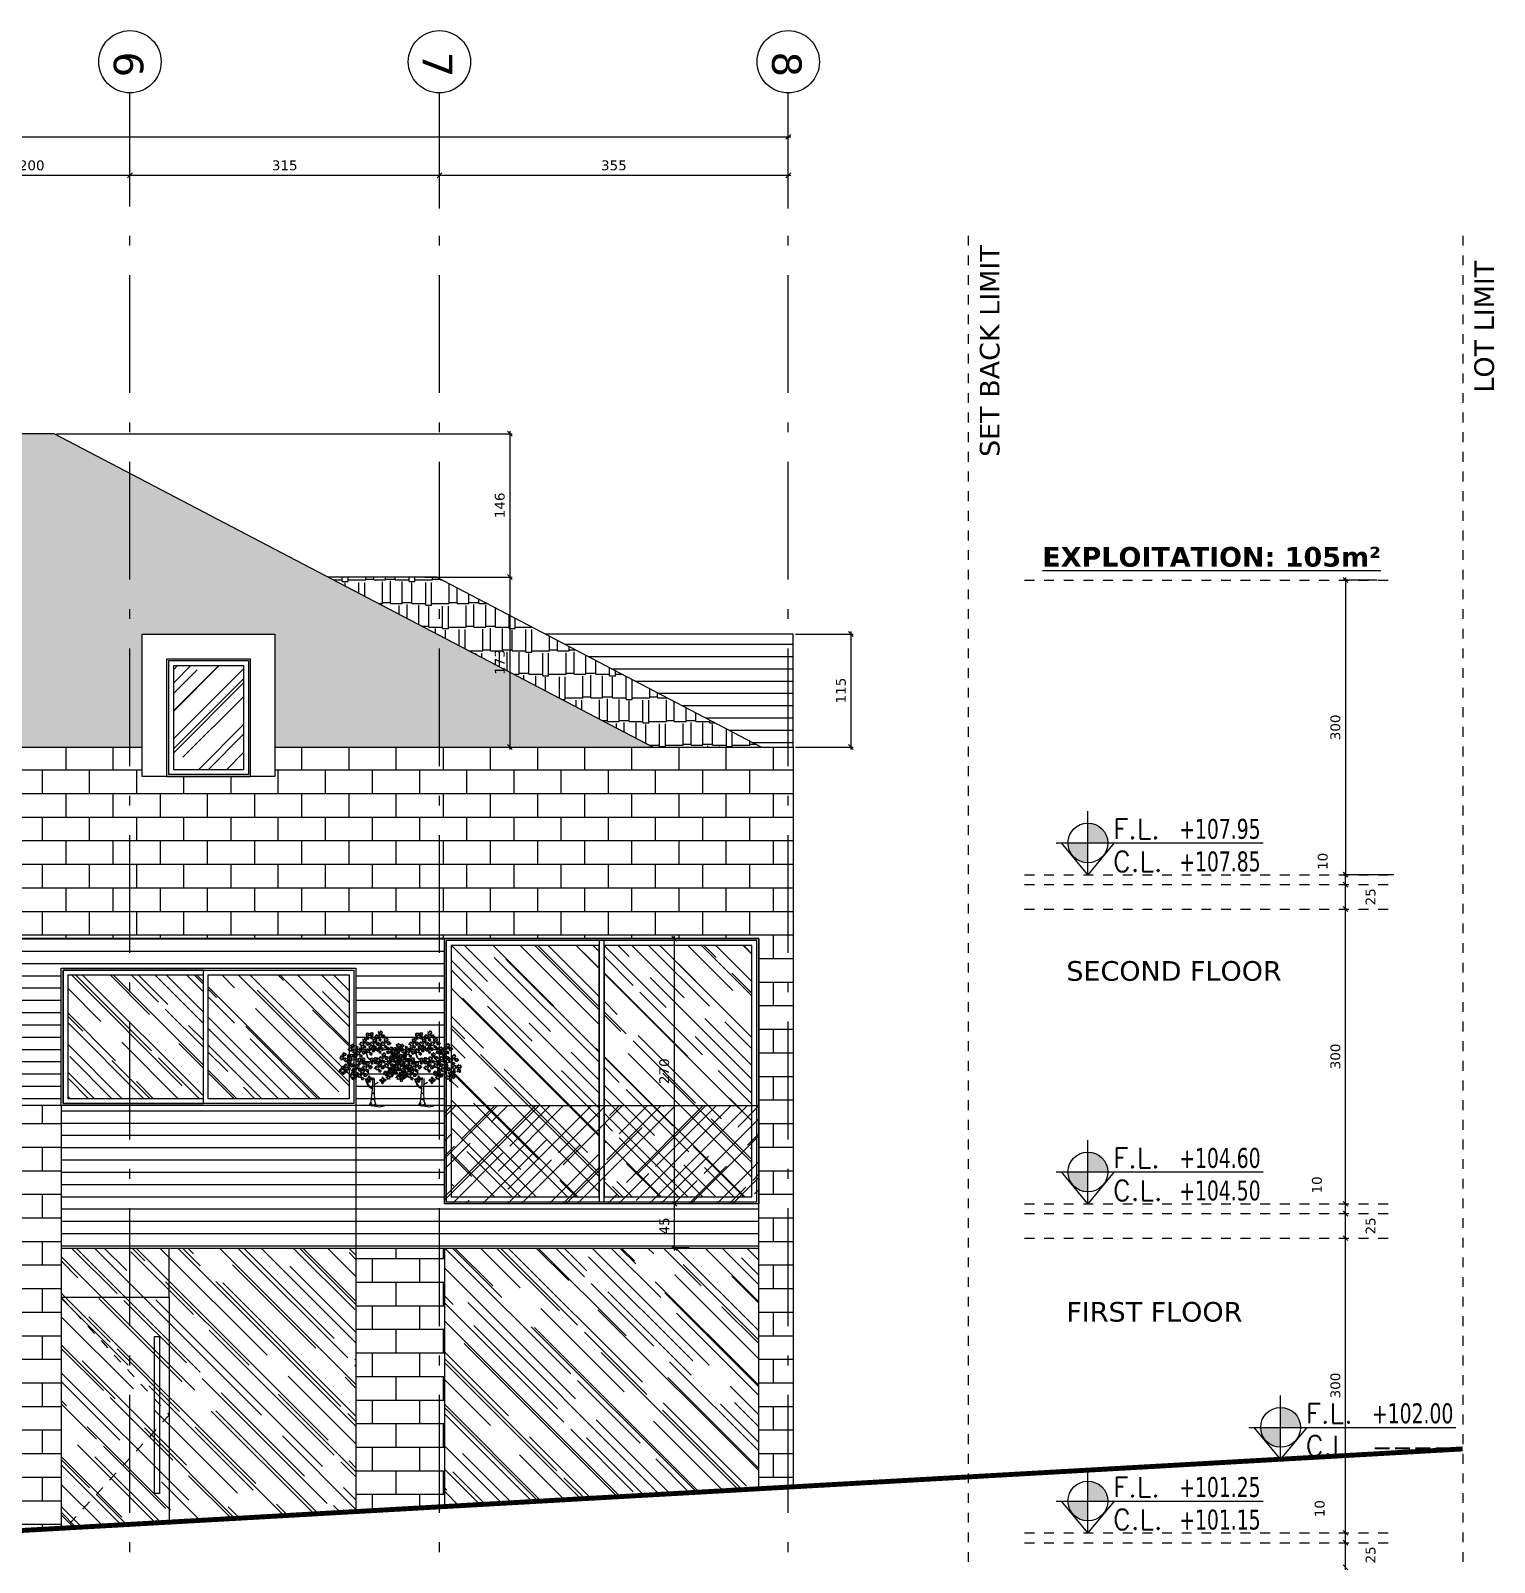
# Model space of a CAD drawing. Header units: inches. Extents: x -48 to 777, y -156 to 510.
# Drawn here: x 281.77 to 296.67, y 4.65 to 20.25 of the extents above; entities that cross this region are included whole.
import ezdxf
from ezdxf.enums import TextEntityAlignment as Align

# ---------------------------------------------------------------- set-up
doc = ezdxf.new("R2010")
doc.units = ezdxf.units.IN
doc.header["$MEASUREMENT"] = 0
for name, pattern in [('ACAD_ISO10W100', [18, 12, -3, 0, -3]), ('HIDDEN', [0.375, 0.25, -0.125]), ('NUHA', [1.45, 0.75, -0.25, 0.2, -0.25])]:
    doc.linetypes.add(name, pattern=pattern)
doc.layers.get('Defpoints').update_dxf_attribs({"lineweight": 5})
for name, color, linetype, lineweight in [('A-ANNOTATION', 34, 'Continuous', 5), ('A-AXIS ST', 251, 'ACAD_ISO10W100', 5), ('A-DIM', 9, 'Continuous', 5), ('A-HIDDEN', 254, 'HIDDEN', 5), ('A-PILLARS', 1, 'Continuous', 60), ('A-PLANTS', 3, 'Continuous', 5), ('A-SIGNS1', 20, 'Continuous', 15), ('A-SIGNS2', 30, 'Continuous', 15), ('A-TEXT', 50, 'Continuous', 15), ('A-WINDOWS', 4, 'Continuous', 20), ('D-GLASS', 171, 'Continuous', 20), ('D-METAL', 156, 'Continuous', 20), ('D-STONE', 52, 'Continuous', 20), ('D-WOOD', 32, 'Continuous', 20), ('H-GLASS', 111, 'Continuous', 5), ('H-WOOD', 26, 'Continuous', 5)]:
    doc.layers.add(name, color=color, linetype=linetype, lineweight=lineweight)
doc.layers.add('H-STONE', color=7, linetype='Continuous', lineweight=5, true_color=0xc8bd6a)
doc.layers.add('HH-DARK GREY', color=7, linetype='Continuous', lineweight=5, true_color=0x404040)
doc.styles.add('ROMAND', font='verdana.ttf')
doc.styles.add('ROMANS', font='romans__.ttf', dxfattribs={"height": 0.14})
doc.dimstyles.new('M-1.50', dxfattribs={"dimtxt": 0.1, "dimasz": 0.05, "dimexe": 0.025, "dimexo": 0.025, "dimgap": 0.05, "dimtad": 1, "dimlfac": 100, "dimrnd": 0.5, "dimzin": 9, "dimdsep": 46, "dimtxsty": 'ROMAND', "dimblk": 'OBLIQUE', "dimcen": 1, "dimdle": 0.025, "dimclrd": 256, "dimclre": 256, "dimclrt": 2, "dimadec": 0, "dimazin": 0, "dimtfac": 0.666667, "dimtmove": 2, "dimatfit": 3, "dimfxl": 0.04, "dimtolj": 1, "dimtzin": 5, "dimlwd": -1, "dimlwe": -1, "dimarcsym": 0})
pattern_1 = [(135, (-0.3508, 0), (-0.6788225, 0.25455844), [4.5, -0.6, 1.5, -0.3]), (135, (-0.739, 0.17607), (-0.07000357, -0.49426764), [0.9, -0.099, 1.8, -0.225]), (135, (-0.63717, -0.07425), (-1.24521504, 0.96095812), [2.4, -0.42, 1.2, -0.3])]
pattern_2 = [(0, (-0.3508, 0), (0, 0.24), []), (90, (-0.3508, 0), (-0.24, 0.24), [0.24, -0.24])]
pattern_3 = [(180, (-0.35079, 0), (-1e-17, -0.125), [])]
pattern_4 = [(0, (0, 96.73333), (0.51, 0.24), [0.12, -0.1, 0.14, -0.06, 0.18, -0.08]), (0, (0.12, 96.74333), (0.51, 0.24), [0.1, -0.38, 0.08, -0.12]), (0, (0.36, 96.71833), (0.51, 0.24), [0.06, -0.62]), (90, (0, 96.73333), (-0.17, 0.24), [0.23, -0.73]), (90, (0.12, 96.73333), (-0.17, 0.24), [0.225, -0.735]), (90, (0.22, 96.73333), (-0.17, 0.24), [0.21, -0.75]), (90, (0.36, 96.71833), (-0.17, 0.24), [0.23, -0.73]), (90, (0.42, 96.71833), (-0.17, 0.24), [0.23, -0.73]), (90, (0.6, 96.73333), (-0.17, 0.24), [0.22, -0.74])]

# ---------------------------------------------------------------- blocks, each defined once
blk = doc.blocks.new('GXFHGCGFCD')
at = {"layer": 'A-SIGNS1', "linetype": 'NUHA'}
h = blk.add_hatch(color=256, dxfattribs=at)
h.paths.add_polyline_path([(90.382, 61.33), (90.382, 61.17), (90.542, 61.17, 0.414214)])
h.paths.add_polyline_path([(90.382, 61.17), (90.222, 61.17, 0.414214), (90.382, 61.01)])
at = {"layer": 'A-SIGNS1'}
for p, q in [((90.382, 60.914), (90.382, 61.426)), ((90.126, 61.17), (91.79, 61.17))]:
    blk.add_line(p, q, dxfattribs=at)
blk.add_circle((90.382, 61.17), 0.16, dxfattribs=at)
blk = doc.blocks.new('DGXFHXFGDFD')
at = {"layer": 'A-SIGNS1'}
blk.add_blockref('GXFHGCGFCD', (0, 0), dxfattribs=at)
at = {"layer": 'A-SIGNS2', "linetype": 'NUHA', "style": 'ROMANS'}
for s, p in [('F.L.', (90.583, 61.203)), ('C.L.', (90.583, 60.941))]:
    blk.add_text(s, height=0.16, dxfattribs=at).set_placement(p)
at = {"layer": 'A-SIGNS2', "style": 'ROMANS', "width": 0.910135, "flags": 4}
for tag, p, p2 in [('NIV.FINI', (91.116, 61.203), (91.79, 61.203)), ('NIV.BETON', (91.116, 60.941), (91.79, 60.941))]:
    blk.add_attdef(tag, text='', height=0.16, dxfattribs=at).set_placement(p, p2, align=Align.FIT)
blk = doc.blocks.new('DRC-LEF11')
for points in [[(-325, -375), (-466, 246), (-1031, 401), (-1313, -220), (-1736, 655), (-2512, 105), (-1962, -474), (-2554, -502), (-2526, -855), (-1553, -912), (-1680, -1731), (-1383, -898), (-904, -1406), (-255, -968), (-960, -488)], [(-417, 1201), (-1003, 888), (-1201, 1883), (-369, 1747), (-799, 2129), (-683, 2586), (-117, 2558), (-83, 2361), (183, 2279), (128, 1856), (769, 1999), (639, 1297), (67, 1454), (387, 888), (81, 1263), (-144, 608), (-703, 676)], [(2388, 1443), (2085, 1029), (2097, 1454), (1689, 1326), (1881, 801), (1514, 912), (1881, 685), (1607, 352), (1736, 37), (2056, 236), (2155, 580), (2178, 107), (2575, 142), (2511, 294), (2802, 311), (2435, 807), (2808, 964)], [(1593, -1462), (1791, -2436), (1269, -2493), (1170, -1900), (747, -2451), (-57, -1843), (789, -1236), (154, -1067), (253, -291), (1226, -615), (1621, -262), (2158, -700), (1678, -1293), (2355, -1618)]]:
    blk.add_lwpolyline(points, close=True)
blk = doc.blocks.new('Trf21')
for p, q in [((-0.088, 0.721), (-0.071, 0.665)), ((-0.087, 0.727), (-0.066, 0.667)), ((-0.071, 0.665), (-0.034, 0.628)), ((-0.066, 0.667), (-0.019, 0.627)), ((0.097, 0.63), (0.07, 0.541)), ((-0.128, 0.511), (-0.05, 0.451)), ((0.371, 0.6), (0.306, 0.557)), ((-0.017, 0.057), (-0.001, 0.225)), ((0.001, 0.247), (0.007, 0.388)), ((0.021, 0.296), (0.075, 0.326)), ((0.026, 0.193), (0.029, 0.375)), ((-0.032, 0.01), (-0.112, 0.016)), ((-0.045, 0.009), (-0.017, 0.057)), ((-0.042, 0.034), (0.003, 0.004)), ((-0.013, 0.047), (-0.032, 0.01)), ((-0.021, 0.004), (0.008, 0.026)), ((-0.001, 0.01), (0.092, -0.007)), ((0.003, 0.004), (0.037, 0.028)), ((0.025, 0.071), (0.045, 0.002)), ((0.032, 0.07), (0.026, 0.193)), ((0.056, -0.001), (0.032, 0.07)), ((0.092, -0.007), (0.163, 0.004))]:
    blk.add_line(p, q)
for points in [[(0.099, 0.625), (0.081, 0.552)], [(-0.128, 0.511), (-0.083, 0.47)], [(-0.101, 0.372), (-0.041, 0.269), (-0.001, 0.247)], [(0.005, 0.225), (-0.055, 0.266), (-0.101, 0.372)]]:
    blk.add_lwpolyline(points)
for centre, radius, start, end in [((0.018, 0.125), 0.0346, 210.3847, 292.3327), ((0.018, 0.128), 0.0346, 210.3847, 292.3327), ((0.008, 0.2), 0.0222, 233.6562, 325.635), ((0.006, 0.196), 0.0222, 238.7333, 337.3259)]:
    blk.add_arc(centre, radius, start, end)
for p, xscale, yscale, zscale, rotation in [((-0.266, 0.78), 2.433024000002827e-05, 2.433024000002827e-05, 2.433024000002827e-05, 355.8174267607223), ((-0.106, 0.858), 2.43302399999876e-05, 2.43302399999876e-05, 2.43302399999876e-05, 251.5650511771555), ((-0.032, 0.956), 2.027520000000564e-05, 2.027520000000564e-05, 2.027520000000564e-05, 206.5650511770604), ((-0.024, 0.767), 2.43302399999876e-05, 2.43302399999876e-05, 2.43302399999876e-05, 251.5650511771555), ((0.031, 0.858), 2.43302399999876e-05, 2.43302399999876e-05, 2.43302399999876e-05, 251.5650511771555), ((0.104, 0.957), 2.433023999999771e-05, 2.433023999999771e-05, 2.433023999999771e-05, 249.2089462000762), ((0.101, 0.78), 2.027520000001363e-05, 2.027520000001363e-05, 2.027520000001363e-05, 251.2400569682416), ((0.182, 0.861), 2.433023999999771e-05, 2.433023999999771e-05, 2.433023999999771e-05, 249.2089462000762), ((0.35, 0.784), 2.43302399999876e-05, 2.43302399999876e-05, 2.43302399999876e-05, 251.5650511771555), ((-0.38, 0.664), 2.433024000002827e-05, 2.433024000002827e-05, 2.433024000002827e-05, 355.8174267607223), ((-0.316, 0.561), 2.43302399999876e-05, 2.43302399999876e-05, 2.43302399999876e-05, 251.5650511771555), ((-0.252, 0.669), 2.027520000000564e-05, 2.027520000000564e-05, 2.027520000000564e-05, 206.5650511770604), ((-0.156, 0.736), 2.433023999999771e-05, 2.433023999999771e-05, 2.433023999999771e-05, 249.2089462000762), ((-0.144, 0.613), 2.027520000000564e-05, 2.027520000000564e-05, 2.027520000000564e-05, 206.5650511770604), ((0.025, 0.617), 2.027520000000564e-05, 2.027520000000564e-05, 2.027520000000564e-05, 206.5650511770604), ((0.154, 0.66), 2.43302399999876e-05, 2.43302399999876e-05, 2.43302399999876e-05, 251.5650511771555), ((0.228, 0.566), 2.433023999999771e-05, 2.433023999999771e-05, 2.433023999999771e-05, 249.2089462000762), ((0.24, 0.75), 2.027519999997771e-05, 2.027519999997771e-05, 2.027519999997771e-05, 116.5650511769465), ((0.305, 0.663), 2.43302399999876e-05, 2.43302399999876e-05, 2.43302399999876e-05, 251.5650511771555), ((0.43, 0.635), 2.433023999999771e-05, 2.433023999999771e-05, 2.433023999999771e-05, 249.2089462000762), ((-0.392, 0.483), 2.027519999995158e-05, 2.027519999995158e-05, 2.027519999995158e-05, 161.5699608730971), ((-0.256, 0.411), 2.027519999995158e-05, 2.027519999995158e-05, 2.027519999995158e-05, 161.5699608730971), ((-0.211, 0.503), 2.43302399999876e-05, 2.43302399999876e-05, 2.43302399999876e-05, 251.5650511771555), ((-0.137, 0.43), 2.43302399999876e-05, 2.43302399999876e-05, 2.43302399999876e-05, 251.5650511771555), ((-0.069, 0.538), 2.43302399999876e-05, 2.43302399999876e-05, 2.43302399999876e-05, 251.5650511771555), ((-0.046, 0.364), 1.520639999998978e-05, 1.520639999998978e-05, 1.520639999998978e-05, 71.5650511771524), ((0.099, 0.534), 2.43302399999876e-05, 2.43302399999876e-05, 2.43302399999876e-05, 251.5650511771555), ((0.213, 0.434), 2.433024000000841e-05, 2.433024000000841e-05, 2.433024000000841e-05, 324.0436233204519), ((0.325, 0.509), 2.433023999999771e-05, 2.433023999999771e-05, 2.433023999999771e-05, 249.2089462000762), ((0.39, 0.406), 2.43302399999876e-05, 2.43302399999876e-05, 2.43302399999876e-05, 251.5650511771555), ((0.48, 0.512), 2.433024000003196e-05, 2.433024000003196e-05, 2.433024000003196e-05, 206.2009624171324), ((0.138, 0.347), 1.520639999998978e-05, 1.520639999998978e-05, 1.520639999998978e-05, 71.5650511771524)]:
    blk.add_blockref('DRC-LEF11', p, dxfattribs=dict(xscale=xscale, yscale=yscale, zscale=zscale, rotation=rotation))
blk = doc.blocks.new('_Oblique')
at = {"color": 0, "linetype": 'ByBlock', "lineweight": -2}
blk.add_line((-0.5, -0.5), (0.5, 0.5), dxfattribs=at)
blk = doc.blocks.new('*D656')
at = {"layer": 'A-DIM', "transparency": 16777216}
for p, q in [((288.597, 11.003), (288.295, 11.003)), ((288.32, 11.028), (288.32, 8.278)), ((288.597, 8.303), (288.295, 8.303))]:
    blk.add_line(p, q, dxfattribs=at)
at = {"layer": 'Defpoints', "color": 0, "transparency": 16777216}
for p in [(288.622, 11.003), (288.32, 8.303), (288.622, 8.303)]:
    blk.add_point(p, dxfattribs=at)
at = {"layer": 'A-DIM', "transparency": 16777216, "xscale": 0.05, "yscale": 0.05, "zscale": 0.05}
for p, rotation in [((288.32, 11.003), 90), ((288.32, 8.303), 270)]:
    blk.add_blockref('_Oblique', p, dxfattribs=dict(at, rotation=rotation))
at = {"layer": 'A-DIM', "color": 2, "transparency": 16777216, "insert": (288.218, 9.653), "char_height": 0.1, "attachment_point": 5, "rotation": 90, "style": 'ROMAND'}
blk.add_mtext('\\A1;270', dxfattribs=at)
blk = doc.blocks.new('*D657')
at = {"layer": 'A-DIM', "transparency": 16777216}
for p, q in [((288.597, 8.303), (288.295, 8.303)), ((288.32, 8.328), (288.32, 7.828)), ((288.473, 7.853), (288.295, 7.853))]:
    blk.add_line(p, q, dxfattribs=at)
at = {"layer": 'Defpoints', "color": 0, "transparency": 16777216}
for p in [(288.622, 8.303), (288.32, 7.853), (288.498, 7.853)]:
    blk.add_point(p, dxfattribs=at)
at = {"layer": 'A-DIM', "transparency": 16777216, "xscale": 0.05, "yscale": 0.05, "zscale": 0.05}
for p, rotation in [((288.32, 8.303), 90), ((288.32, 7.853), 270)]:
    blk.add_blockref('_Oblique', p, dxfattribs=dict(at, rotation=rotation))
at = {"layer": 'A-DIM', "color": 2, "transparency": 16777216, "insert": (288.219, 8.078), "char_height": 0.1, "attachment_point": 5, "rotation": 90, "style": 'ROMAND'}
blk.add_mtext('\\A1;45', dxfattribs=at)
blk = doc.blocks.new('*D658')
at = {"layer": 'A-DIM', "transparency": 16777216}
for p, q in [((282.033, 16.143), (286.671, 16.143)), ((286.646, 16.168), (286.646, 14.658)), ((285.78, 14.683), (286.671, 14.683))]:
    blk.add_line(p, q, dxfattribs=at)
at = {"layer": 'Defpoints', "color": 0, "transparency": 16777216}
for p in [(282.008, 16.143), (285.755, 14.683), (286.646, 14.683)]:
    blk.add_point(p, dxfattribs=at)
at = {"layer": 'A-DIM', "transparency": 16777216, "xscale": 0.05, "yscale": 0.05, "zscale": 0.05}
for p, rotation in [((286.646, 16.143), 90), ((286.646, 14.683), 270)]:
    blk.add_blockref('_Oblique', p, dxfattribs=dict(at, rotation=rotation))
at = {"layer": 'A-DIM', "color": 2, "transparency": 16777216, "insert": (286.544, 15.413), "char_height": 0.1, "attachment_point": 5, "rotation": 90, "style": 'ROMAND'}
blk.add_mtext('\\A1;146', dxfattribs=at)
blk = doc.blocks.new('*D659')
at = {"layer": 'A-DIM', "transparency": 16777216}
for p, q in [((285.78, 14.683), (286.671, 14.683)), ((286.646, 14.708), (286.646, 12.928)), ((285.775, 12.953), (286.671, 12.953))]:
    blk.add_line(p, q, dxfattribs=at)
at = {"layer": 'Defpoints', "color": 0, "transparency": 16777216}
for p in [(285.755, 14.683), (285.75, 12.953), (286.646, 12.953)]:
    blk.add_point(p, dxfattribs=at)
at = {"layer": 'A-DIM', "transparency": 16777216, "xscale": 0.05, "yscale": 0.05, "zscale": 0.05}
for p, rotation in [((286.646, 14.683), 90), ((286.646, 12.953), 270)]:
    blk.add_blockref('_Oblique', p, dxfattribs=dict(at, rotation=rotation))
at = {"layer": 'A-DIM', "color": 2, "transparency": 16777216, "insert": (286.544, 13.818), "char_height": 0.1, "attachment_point": 5, "rotation": 90, "style": 'ROMAND'}
blk.add_mtext('\\A1;173', dxfattribs=at)
blk = doc.blocks.new('*D660')
at = {"layer": 'A-DIM', "transparency": 16777216}
for p, q in [((289.555, 14.103), (290.142, 14.103)), ((290.117, 14.128), (290.117, 12.928)), ((289.555, 12.953), (290.142, 12.953))]:
    blk.add_line(p, q, dxfattribs=at)
at = {"layer": 'Defpoints', "color": 0, "transparency": 16777216}
for p in [(289.53, 14.103), (289.53, 12.953), (290.117, 12.953)]:
    blk.add_point(p, dxfattribs=at)
at = {"layer": 'A-DIM', "transparency": 16777216, "xscale": 0.05, "yscale": 0.05, "zscale": 0.05}
for p, rotation in [((290.117, 14.103), 90), ((290.117, 12.953), 270)]:
    blk.add_blockref('_Oblique', p, dxfattribs=dict(at, rotation=rotation))
at = {"layer": 'A-DIM', "color": 2, "transparency": 16777216, "insert": (290.016, 13.528), "char_height": 0.1, "attachment_point": 5, "rotation": 90, "style": 'ROMAND'}
blk.add_mtext('\\A1;115', dxfattribs=at)
blk = doc.blocks.new('*D814')
at = {"layer": 'A-DIM', "transparency": 16777216}
for p, q in [((289.505, 18.772), (285.905, 18.772)), ((285.93, 18.434), (285.93, 18.797)), ((289.48, 18.434), (289.48, 18.797))]:
    blk.add_line(p, q, dxfattribs=at)
at = {"layer": 'Defpoints', "color": 0, "transparency": 16777216}
for p in [(285.93, 18.772), (285.93, 18.409), (289.48, 18.409)]:
    blk.add_point(p, dxfattribs=at)
at = {"layer": 'A-DIM', "transparency": 16777216, "xscale": 0.05, "yscale": 0.05, "zscale": 0.05, "rotation": 180}
blk.add_blockref('_Oblique', (285.93, 18.772), dxfattribs=at)
at = {"layer": 'A-DIM', "transparency": 16777216, "xscale": 0.05, "yscale": 0.05, "zscale": 0.05}
blk.add_blockref('_Oblique', (289.48, 18.772), dxfattribs=at)
at = {"layer": 'A-DIM', "color": 2, "transparency": 16777216, "insert": (287.705, 18.874), "char_height": 0.1, "attachment_point": 5, "style": 'ROMAND'}
blk.add_mtext('\\A1;355', dxfattribs=at)
blk = doc.blocks.new('*D815')
at = {"layer": 'A-DIM', "transparency": 16777216}
for p, q in [((285.955, 18.772), (282.755, 18.772)), ((282.78, 18.566), (282.78, 18.797)), ((285.93, 18.434), (285.93, 18.797))]:
    blk.add_line(p, q, dxfattribs=at)
at = {"layer": 'Defpoints', "color": 0, "transparency": 16777216}
for p in [(282.78, 18.772), (282.78, 18.541), (285.93, 18.409)]:
    blk.add_point(p, dxfattribs=at)
at = {"layer": 'A-DIM', "transparency": 16777216, "xscale": 0.05, "yscale": 0.05, "zscale": 0.05, "rotation": 180}
blk.add_blockref('_Oblique', (282.78, 18.772), dxfattribs=at)
at = {"layer": 'A-DIM', "transparency": 16777216, "xscale": 0.05, "yscale": 0.05, "zscale": 0.05}
blk.add_blockref('_Oblique', (285.93, 18.772), dxfattribs=at)
at = {"layer": 'A-DIM', "color": 2, "transparency": 16777216, "insert": (284.355, 18.874), "char_height": 0.1, "attachment_point": 5, "style": 'ROMAND'}
blk.add_mtext('\\A1;315', dxfattribs=at)
blk = doc.blocks.new('*D816')
at = {"layer": 'A-DIM', "transparency": 16777216}
for p, q in [((282.805, 18.772), (280.755, 18.772)), ((280.78, 18.632), (280.78, 18.797)), ((282.78, 18.566), (282.78, 18.797))]:
    blk.add_line(p, q, dxfattribs=at)
at = {"layer": 'Defpoints', "color": 0, "transparency": 16777216}
for p in [(280.78, 18.772), (280.78, 18.607), (282.78, 18.541)]:
    blk.add_point(p, dxfattribs=at)
at = {"layer": 'A-DIM', "transparency": 16777216, "xscale": 0.05, "yscale": 0.05, "zscale": 0.05, "rotation": 180}
blk.add_blockref('_Oblique', (280.78, 18.772), dxfattribs=at)
at = {"layer": 'A-DIM', "transparency": 16777216, "xscale": 0.05, "yscale": 0.05, "zscale": 0.05}
blk.add_blockref('_Oblique', (282.78, 18.772), dxfattribs=at)
at = {"layer": 'A-DIM', "color": 2, "transparency": 16777216, "insert": (281.78, 18.874), "char_height": 0.1, "attachment_point": 5, "style": 'ROMAND'}
blk.add_mtext('\\A1;200', dxfattribs=at)
blk = doc.blocks.new('*D821')
at = {"layer": 'A-DIM', "transparency": 16777216}
for p, q in [((271.83, 18.603), (271.83, 19.19)), ((289.48, 18.434), (289.48, 19.19)), ((271.805, 19.165), (289.505, 19.165))]:
    blk.add_line(p, q, dxfattribs=at)
at = {"layer": 'Defpoints', "color": 0, "transparency": 16777216}
for p in [(289.48, 19.165), (271.83, 18.578), (289.48, 18.409)]:
    blk.add_point(p, dxfattribs=at)
at = {"layer": 'A-DIM', "transparency": 16777216, "xscale": 0.05, "yscale": 0.05, "zscale": 0.05, "rotation": 180}
blk.add_blockref('_Oblique', (271.83, 19.165), dxfattribs=at)
at = {"layer": 'A-DIM', "transparency": 16777216, "xscale": 0.05, "yscale": 0.05, "zscale": 0.05}
blk.add_blockref('_Oblique', (289.48, 19.165), dxfattribs=at)
at = {"layer": 'A-DIM', "color": 2, "transparency": 16777216, "insert": (280.655, 19.267), "char_height": 0.1, "attachment_point": 5, "style": 'ROMAND'}
blk.add_mtext('\\A1;1765', dxfattribs=at)
blk = doc.blocks.new('*D860')
at = {"layer": 'A-DIM', "transparency": 16777216}
blk.add_line((295.151, 4.578), (295.151, 4.878), dxfattribs=at)
at = {"layer": 'Defpoints', "color": 0, "transparency": 16777216}
for p in [(295.151, 4.853), (295.151, 4.853), (295.151, 4.603)]:
    blk.add_point(p, dxfattribs=at)
at = {"layer": 'A-DIM', "transparency": 16777216, "xscale": 0.05, "yscale": 0.05, "zscale": 0.05}
for p, rotation in [((295.151, 4.853), 90), ((295.151, 4.603), 270)]:
    blk.add_blockref('_Oblique', p, dxfattribs=dict(at, rotation=rotation))
at = {"layer": 'A-DIM', "color": 2, "transparency": 16777216, "insert": (295.407, 4.728), "char_height": 0.1, "attachment_point": 5, "rotation": 90, "style": 'ROMAND'}
blk.add_mtext('\\A1;25', dxfattribs=at)
blk = doc.blocks.new('*D861')
at = {"layer": 'A-DIM', "transparency": 16777216}
blk.add_line((295.151, 4.828), (295.151, 4.978), dxfattribs=at)
at = {"layer": 'Defpoints', "color": 0, "transparency": 16777216}
for p in [(295.151, 4.953), (295.151, 4.953), (295.151, 4.853)]:
    blk.add_point(p, dxfattribs=at)
at = {"layer": 'A-DIM', "transparency": 16777216, "xscale": 0.05, "yscale": 0.05, "zscale": 0.05}
for p, rotation in [((295.151, 4.953), 90), ((295.151, 4.853), 270)]:
    blk.add_blockref('_Oblique', p, dxfattribs=dict(at, rotation=rotation))
at = {"layer": 'A-DIM', "color": 2, "transparency": 16777216, "insert": (294.889, 5.199), "char_height": 0.1, "attachment_point": 5, "rotation": 90, "style": 'ROMAND'}
blk.add_mtext('\\A1;10', dxfattribs=at)
blk = doc.blocks.new('*D862')
at = {"layer": 'A-DIM', "transparency": 16777216}
blk.add_line((295.151, 4.928), (295.151, 7.978), dxfattribs=at)
at = {"layer": 'Defpoints', "color": 0, "transparency": 16777216}
for p in [(295.151, 7.953), (295.151, 7.953), (295.151, 4.953)]:
    blk.add_point(p, dxfattribs=at)
at = {"layer": 'A-DIM', "transparency": 16777216, "xscale": 0.05, "yscale": 0.05, "zscale": 0.05}
for p, rotation in [((295.151, 7.953), 90), ((295.151, 4.953), 270)]:
    blk.add_blockref('_Oblique', p, dxfattribs=dict(at, rotation=rotation))
at = {"layer": 'A-DIM', "color": 2, "transparency": 16777216, "insert": (295.049, 6.453), "char_height": 0.1, "attachment_point": 5, "rotation": 90, "style": 'ROMAND'}
blk.add_mtext('\\A1;300', dxfattribs=at)
blk = doc.blocks.new('*D863')
at = {"layer": 'A-DIM', "transparency": 16777216}
blk.add_line((295.151, 7.928), (295.151, 8.228), dxfattribs=at)
at = {"layer": 'Defpoints', "color": 0, "transparency": 16777216}
for p in [(295.151, 8.203), (295.151, 8.203), (295.151, 7.953)]:
    blk.add_point(p, dxfattribs=at)
at = {"layer": 'A-DIM', "transparency": 16777216, "xscale": 0.05, "yscale": 0.05, "zscale": 0.05}
for p, rotation in [((295.151, 8.203), 90), ((295.151, 7.953), 270)]:
    blk.add_blockref('_Oblique', p, dxfattribs=dict(at, rotation=rotation))
at = {"layer": 'A-DIM', "color": 2, "transparency": 16777216, "insert": (295.407, 8.078), "char_height": 0.1, "attachment_point": 5, "rotation": 90, "style": 'ROMAND'}
blk.add_mtext('\\A1;25', dxfattribs=at)
blk = doc.blocks.new('*D864')
at = {"layer": 'A-DIM', "transparency": 16777216}
blk.add_line((295.151, 8.178), (295.151, 8.328), dxfattribs=at)
at = {"layer": 'Defpoints', "color": 0, "transparency": 16777216}
for p in [(295.151, 8.303), (295.151, 8.303), (295.151, 8.203)]:
    blk.add_point(p, dxfattribs=at)
at = {"layer": 'A-DIM', "transparency": 16777216, "xscale": 0.05, "yscale": 0.05, "zscale": 0.05}
for p, rotation in [((295.151, 8.303), 90), ((295.151, 8.203), 270)]:
    blk.add_blockref('_Oblique', p, dxfattribs=dict(at, rotation=rotation))
at = {"layer": 'A-DIM', "color": 2, "transparency": 16777216, "insert": (294.861, 8.495), "char_height": 0.1, "attachment_point": 5, "rotation": 90, "style": 'ROMAND'}
blk.add_mtext('\\A1;10', dxfattribs=at)
blk = doc.blocks.new('*D865')
at = {"layer": 'A-DIM', "transparency": 16777216}
blk.add_line((295.151, 8.278), (295.151, 11.328), dxfattribs=at)
at = {"layer": 'Defpoints', "color": 0, "transparency": 16777216}
for p in [(295.151, 11.303), (295.151, 11.303), (295.151, 8.303)]:
    blk.add_point(p, dxfattribs=at)
at = {"layer": 'A-DIM', "transparency": 16777216, "xscale": 0.05, "yscale": 0.05, "zscale": 0.05}
for p, rotation in [((295.151, 11.303), 90), ((295.151, 8.303), 270)]:
    blk.add_blockref('_Oblique', p, dxfattribs=dict(at, rotation=rotation))
at = {"layer": 'A-DIM', "color": 2, "transparency": 16777216, "insert": (295.049, 9.803), "char_height": 0.1, "attachment_point": 5, "rotation": 90, "style": 'ROMAND'}
blk.add_mtext('\\A1;300', dxfattribs=at)
blk = doc.blocks.new('*D866')
at = {"layer": 'A-DIM', "transparency": 16777216}
blk.add_line((295.151, 11.278), (295.151, 11.578), dxfattribs=at)
at = {"layer": 'Defpoints', "color": 0, "transparency": 16777216}
for p in [(295.151, 11.553), (295.151, 11.553), (295.151, 11.303)]:
    blk.add_point(p, dxfattribs=at)
at = {"layer": 'A-DIM', "transparency": 16777216, "xscale": 0.05, "yscale": 0.05, "zscale": 0.05}
for p, rotation in [((295.151, 11.553), 90), ((295.151, 11.303), 270)]:
    blk.add_blockref('_Oblique', p, dxfattribs=dict(at, rotation=rotation))
at = {"layer": 'A-DIM', "color": 2, "transparency": 16777216, "insert": (295.407, 11.428), "char_height": 0.1, "attachment_point": 5, "rotation": 90, "style": 'ROMAND'}
blk.add_mtext('\\A1;25', dxfattribs=at)
blk = doc.blocks.new('*D867')
at = {"layer": 'A-DIM', "transparency": 16777216}
blk.add_line((295.151, 11.528), (295.151, 11.678), dxfattribs=at)
at = {"layer": 'Defpoints', "color": 0, "transparency": 16777216}
for p in [(295.151, 11.653), (295.151, 11.653), (295.151, 11.553)]:
    blk.add_point(p, dxfattribs=at)
at = {"layer": 'A-DIM', "transparency": 16777216, "xscale": 0.05, "yscale": 0.05, "zscale": 0.05}
for p, rotation in [((295.151, 11.653), 90), ((295.151, 11.553), 270)]:
    blk.add_blockref('_Oblique', p, dxfattribs=dict(at, rotation=rotation))
at = {"layer": 'A-DIM', "color": 2, "transparency": 16777216, "insert": (294.92, 11.789), "char_height": 0.1, "attachment_point": 5, "rotation": 90, "style": 'ROMAND'}
blk.add_mtext('\\A1;10', dxfattribs=at)
blk = doc.blocks.new('*D868')
at = {"layer": 'A-DIM', "transparency": 16777216}
for p, q in [((295.151, 14.678), (295.151, 11.628)), ((295.474, 14.653), (295.126, 14.653)), ((295.643, 11.653), (295.126, 11.653))]:
    blk.add_line(p, q, dxfattribs=at)
at = {"layer": 'Defpoints', "color": 0, "transparency": 16777216}
for p in [(295.499, 14.653), (295.151, 11.653), (295.668, 11.653)]:
    blk.add_point(p, dxfattribs=at)
at = {"layer": 'A-DIM', "transparency": 16777216, "xscale": 0.05, "yscale": 0.05, "zscale": 0.05}
for p, rotation in [((295.151, 14.653), 90), ((295.151, 11.653), 270)]:
    blk.add_blockref('_Oblique', p, dxfattribs=dict(at, rotation=rotation))
at = {"layer": 'A-DIM', "color": 2, "transparency": 16777216, "insert": (295.049, 13.153), "char_height": 0.1, "attachment_point": 5, "rotation": 90, "style": 'ROMAND'}
blk.add_mtext('\\A1;300', dxfattribs=at)

msp = doc.modelspace()

# ---------------------------------------------------------------- hatches: boundary and pattern name
at = {"layer": 'H-GLASS'}
h = msp.add_hatch(dxfattribs=at)
h.set_pattern_fill('AR-RROOF', color=256, scale=0.3, angle=45)
h.set_pattern_definition([(45, (-0.3508, 0), (0.25455844, 0.6788225), [4.5, -0.6, 1.5, -0.3]), (45, (-0.17472, 0.3882), (-0.49426764, 0.07000357), [0.9, -0.099, 1.8, -0.225]), (45, (-0.42504, 0.28638), (0.96095812, 1.24521504), [2.4, -0.42, 1.2, -0.3])])
h.paths.add_polyline_path([(283.22468, 12.72252), (283.93469, 12.72252), (283.93469, 13.78252), (283.22468, 13.78252)])
h = msp.add_hatch(dxfattribs=at)
h.set_pattern_fill('AR-RROOF', color=256, scale=0.3, angle=135)
h.set_pattern_definition([(135, (-0.4258, 0), (-0.6788225, 0.25455844), [4.5, -0.6, 1.5, -0.3]), (135, (-0.814, 0.17607), (-0.07000357, -0.49426764), [0.9, -0.099, 1.8, -0.225]), (135, (-0.71217, -0.07425), (-1.24521504, 0.96095812), [2.4, -0.42, 1.2, -0.3])])
h.paths.add_polyline_path([(286.04968, 9.30252), (286.04968, 8.37252), (287.55468, 8.37252), (287.55468, 9.70249), (287.55472, 10.93252), (286.04972, 10.93252)])
h.paths.add_polyline_path([(289.10968, 9.70249), (289.10972, 10.93252), (287.60468, 10.93252), (287.60468, 9.30252), (287.60468, 8.37252), (289.10968, 8.37252)])
h = msp.add_hatch(dxfattribs=at)
h.set_pattern_fill('AR-RROOF', color=256, scale=0.3, angle=135)
h.set_pattern_definition(pattern_1)
h.paths.add_polyline_path([(283.52679, 9.37252), (283.52697, 10.63252), (282.14968, 10.63252), (282.14949, 9.37252)])
h = msp.add_hatch(dxfattribs=at)
h.set_pattern_fill('AR-RROOF', color=256, scale=0.3, angle=135)
h.set_pattern_definition(pattern_1)
h.paths.add_polyline_path([(285.00949, 9.37252), (285.00968, 10.63252), (283.57697, 10.63252), (283.57678, 9.37252)])
h = msp.add_hatch(dxfattribs=at)
h.set_pattern_fill('AR-RROOF', color=256, scale=0.3, angle=45)
h.set_pattern_definition([(45, (13.32428, 0), (0.25455844, 0.6788225), [4.5, -0.6, 1.5, -0.3]), (45, (13.50035, 0.3882), (-0.49426764, 0.0700036), [0.9, -0.099, 1.8, -0.225]), (45, (13.25003, 0.28638), (0.96095812, 1.24521504), [2.4, -0.42, 1.2, -0.3])])
h.paths.add_polyline_path([(289.17975, 8.30252), (289.17975, 9.30252), (285.97959, 9.30252), (285.97959, 8.30252)])
h = msp.add_hatch(dxfattribs=at)
h.set_pattern_fill('AR-RROOF', color=256, scale=0.3, angle=135)
h.set_pattern_definition(pattern_1)
h.paths.add_polyline_path([(285.07968, 5.16966), (285.07968, 7.85252), (282.07955, 7.85252), (282.07968, 4.99981)])
h = msp.add_hatch(dxfattribs=at)
h.set_pattern_fill('AR-RROOF', color=256, scale=0.3, angle=135)
h.set_pattern_definition([(135, (-0.5008, 0), (-0.6788225, 0.25455844), [4.5, -0.6, 1.5, -0.3]), (135, (-0.889, 0.17607), (-0.07000357, -0.49426764), [0.9, -0.099, 1.8, -0.225]), (135, (-0.78717, -0.07425), (-1.24521504, 0.96095812), [2.4, -0.42, 1.2, -0.3])])
h.paths.add_polyline_path([(289.17975, 7.85252), (285.97988, 7.85252), (285.97988, 5.22063), (289.17975, 5.4018)])
at = {"layer": 'H-STONE'}
h = msp.add_hatch(dxfattribs=at)
h.set_pattern_fill('AR-B816', color=256, scale=0.03)
h.set_pattern_definition(pattern_2)
h.paths.add_polyline_path([(289.17975, 11.00252), (289.17975, 5.4018), (289.52968, 5.42162), (289.52968, 12.95252), (284.25469, 12.95252), (284.25469, 12.65252), (282.90468, 12.65252), (282.90468, 12.95252), (278.65469, 12.95252), (278.65469, 12.65252), (277.30468, 12.65252), (277.30468, 12.95252), (271.83572, 12.95252), (271.83572, 11.00252)])
h = msp.add_hatch(dxfattribs=at)
h.set_pattern_fill('AR-B816', color=256, scale=0.03)
h.set_pattern_definition(pattern_2)
h.paths.add_polyline_path([(279.47949, 9.30252), (279.47968, 4.95252), (280.02968, 4.95252), (280.02968, 8.30252), (281.52968, 8.30252), (281.52968, 4.96867), (282.07968, 4.99981), (282.07949, 9.30252)])
h = msp.add_hatch(dxfattribs=at)
h.set_pattern_fill('AR-B816', color=256, scale=0.03)
h.set_pattern_definition([(0, (-0.3508, 2.705), (0, 0.24), []), (90, (-0.3508, 2.705), (-0.24, 0.24), [0.24, -0.24])])
h.paths.add_polyline_path([(275.57968, 4.95252), (276.49165, 4.95252), (276.47968, 7.85252), (275.57968, 7.85252)])
h.paths.add_polyline_path([(285.07968, 5.15792), (285.97988, 5.2076), (285.97988, 7.85252), (285.07968, 7.85252)])
at = {"layer": 'H-WOOD'}
h = msp.add_hatch(dxfattribs=at)
h.set_pattern_fill('ANSI31', color=256, angle=135)
h.set_pattern_definition([(180, (75.927, -5e-13), (-3e-17, -0.125), [])])
h.paths.add_polyline_path([(289.20468, 12.95252), (287.00771, 14.10252), (289.52968, 14.10252), (289.52968, 12.95252)])
h = msp.add_hatch(dxfattribs=at)
h.set_pattern_fill('ANSI31', color=256, angle=135)
h.set_pattern_definition(pattern_3)
h.paths.add_polyline_path([(275.57968, 11.00252), (275.57968, 9.30252), (276.47949, 9.30252), (276.47968, 10.70252), (279.47968, 10.70252), (279.47949, 9.30252), (282.07949, 9.30252), (282.07968, 10.70252), (285.07968, 10.70252), (285.07949, 9.30252), (285.97949, 9.30252), (285.97968, 10.70249), (285.97988, 11.00252)])
h = msp.add_hatch(dxfattribs=at)
h.set_pattern_fill('ANSI31', color=256, angle=135)
h.set_pattern_definition(pattern_3)
h.paths.add_polyline_path([(285.07968, 7.85252), (285.07949, 9.30252), (282.07949, 9.30252), (282.07955, 7.85252)])
h = msp.add_hatch(dxfattribs=at)
h.set_pattern_fill('ANSI31', color=256, angle=135)
h.set_pattern_definition([(180, (-0.50079, 0), (-1e-17, -0.125), [])])
h.paths.add_polyline_path([(285.07968, 7.85252), (289.17975, 7.85252), (289.17975, 8.30252), (285.97968, 8.30252), (285.97949, 9.30252), (285.07949, 9.30252)])
at = {"layer": 'HH-DARK GREY'}
h = msp.add_hatch(dxfattribs=at)
h.set_pattern_fill('AR-RSHKE', color=256, scale=0.02)
h.set_pattern_definition(pattern_4)
h.paths.add_polyline_path([(278.65469, 14.10252), (278.65469, 12.95252), (282.90468, 12.95252), (282.90468, 14.10252), (284.25469, 14.10252), (284.25469, 12.95252), (288.10279, 12.95252), (282.008, 16.14281), (279.83796, 16.14281), (273.74318, 12.95252), (277.30468, 12.95252), (277.30468, 14.10252)])
h = msp.add_hatch(dxfattribs=at)
h.set_pattern_fill('AR-RSHKE', color=256, scale=0.02)
h.set_pattern_definition(pattern_4)
h.paths.add_polyline_path([(285.89905, 14.68284), (284.79716, 14.68284), (288.10279, 12.95252), (289.20468, 12.95252)])

# ---------------------------------------------------------------- linework, layer by layer
at = {"layer": 'A-ANNOTATION'}
for centre in [(282.77968, 19.92908), (285.92968, 19.92908), (289.47968, 19.92908)]:
    msp.add_circle(centre, 0.31723, dxfattribs=at)
at = {"layer": 'A-AXIS ST', "ltscale": 0.1}
for p, q in [((282.77968, -6.24262), (282.77968, 19.61185)), ((285.92968, -6.24262), (285.92968, 19.61185)), ((289.47968, -6.24262), (289.47968, 19.61185))]:
    msp.add_line(p, q, dxfattribs=at)
at = {"layer": 'A-HIDDEN', "ltscale": 0.4}
for p, q in [((291.31187, 18.15725), (291.31187, -6.77526)), ((296.34467, 18.15725), (296.34467, -6.77526)), ((291.88439, 14.65252), (295.62088, 14.65252)), ((291.88439, 11.65252), (295.62088, 11.65252)), ((291.88439, 11.55252), (295.62088, 11.55252)), ((291.88439, 11.30252), (295.62088, 11.30252)), ((291.88439, 8.30252), (295.62088, 8.30252)), ((291.88439, 8.20252), (295.62088, 8.20252)), ((291.88439, 7.95252), (295.62088, 7.95252)), ((291.88439, 4.95252), (295.62088, 4.95252)), ((291.88439, 4.85252), (295.62088, 4.85252))]:
    msp.add_line(p, q, dxfattribs=at)
msp.add_lwpolyline([(282.07979, 7.35252), (283.17974, 6.15247), (282.11813, 4.99446)], dxfattribs=at)
at = {"layer": 'A-PILLARS', "const_width": 0.05}
msp.add_lwpolyline([(296.34467, 5.80747), (276.82887, 4.70252), (267.17969, 4.70252)], dxfattribs=at)
at = {"layer": 'A-SIGNS1'}
for points in [[(292.79729, 11.97692), (292.52939, 11.65252), (292.25938, 11.97692)], [(292.79729, 8.62692), (292.52939, 8.30252), (292.25938, 8.62692)], [(294.75893, 6.02692), (294.49103, 5.70252), (294.22103, 6.02692)], [(292.79729, 5.27692), (292.52939, 4.95252), (292.25938, 5.27692)]]:
    msp.add_lwpolyline(points, dxfattribs=at)
at = {"layer": 'A-WINDOWS'}
for points in [[(283.98469, 13.83252), (283.98469, 12.67252), (283.17468, 12.67252), (283.17468, 13.83252), (283.98469, 13.83252)], [(283.93469, 13.78252), (283.93469, 12.72252), (283.22468, 12.72252), (283.22468, 13.78252), (283.93469, 13.78252)]]:
    msp.add_lwpolyline(points, dxfattribs=at)
for points in [[(287.60468, 9.70249), (287.60472, 10.98252), (285.99972, 10.98252), (285.99968, 9.25254), (285.99968, 8.32252), (287.60468, 8.32252)], [(287.55468, 9.70249), (287.55472, 10.93252), (286.04972, 10.93252), (286.04968, 9.30252), (286.04968, 8.37252), (287.55468, 8.37252)], [(289.15968, 9.70249), (289.15972, 10.98252), (287.55472, 10.98252), (287.55468, 9.30252), (287.55468, 8.32252), (289.15968, 8.32252)], [(289.10968, 9.70249), (289.10972, 10.93252), (287.60472, 10.93252), (287.60468, 9.30252), (287.60468, 8.37252), (289.10968, 8.37252)], [(282.09968, 10.68252), (285.05968, 10.68252), (285.05949, 9.32252), (282.09949, 9.32252)], [(282.14968, 10.63252), (283.52697, 10.63252), (283.52697, 10.68252), (282.09968, 10.68252), (282.09949, 9.32252), (283.52678, 9.32252), (283.52678, 9.37252), (282.14949, 9.37252)], [(285.05949, 9.32252), (283.52678, 9.32252), (283.52697, 10.68252), (285.05968, 10.68252)], [(285.00949, 9.37252), (283.57678, 9.37252), (283.57697, 10.63252), (285.00968, 10.63252)]]:
    msp.add_lwpolyline(points, close=True, dxfattribs=at)
at = {"layer": 'D-GLASS'}
msp.add_line((283.17979, 7.35247), (283.17979, 7.85252), dxfattribs=at)
msp.add_lwpolyline([(285.97968, 9.30252), (289.17975, 9.30252), (289.17975, 8.30252), (285.97968, 8.30252)], close=True, dxfattribs=at)
msp.add_lwpolyline([(282.07979, 7.35252), (283.17979, 7.35247), (283.17969, 5.05305)], dxfattribs=at)
at = {"layer": 'D-METAL'}
msp.add_lwpolyline([(283.07974, 5.35247), (283.02974, 5.35247), (283.02974, 6.95247), (283.07974, 6.95247)], close=True, dxfattribs=at)
at = {"layer": 'D-STONE'}
for p, q in [((282.008, 16.14281), (279.83796, 16.14281)), ((288.10279, 12.95252), (282.008, 16.14281)), ((285.89905, 14.68284), (284.79716, 14.68284)), ((289.20468, 12.95252), (285.89905, 14.68284)), ((282.07949, 9.30252), (279.47949, 9.30252)), ((282.07949, 9.30252), (282.07968, 4.99233))]:
    msp.add_line(p, q, dxfattribs=at)
for points in [[(289.17975, 5.3925), (289.17975, 11.00252), (271.82968, 11.00252), (271.82968, 12.95252), (277.30468, 12.95252)], [(278.65469, 12.95252), (282.90468, 12.95252)], [(284.25469, 12.95252), (289.52968, 12.95252), (289.52968, 5.41181)]]:
    msp.add_lwpolyline(points, dxfattribs=at)
at = {"layer": 'D-WOOD'}
for p, q in [((282.90468, 14.10252), (284.25469, 14.10252)), ((283.15468, 12.65252), (283.15468, 13.85252)), ((283.15468, 13.85252), (284.00469, 13.85252)), ((284.00469, 13.85252), (284.00469, 12.65252)), ((283.15468, 12.65252), (284.00469, 12.65252)), ((285.97988, 11.00252), (285.97968, 9.30252)), ((285.07949, 9.30252), (285.07968, 7.85252)), ((285.97949, 9.30252), (285.07949, 9.30252)), ((285.97949, 9.30252), (285.97968, 8.30252)), ((282.07968, 7.85252), (285.07968, 7.85252)), ((285.07968, 7.85252), (285.07968, 5.15792)), ((285.97988, 7.85252), (285.97988, 5.2076))]:
    msp.add_line(p, q, dxfattribs=at)
for points in [[(284.25469, 14.10252), (284.25469, 12.65252), (282.90468, 12.65252), (282.90468, 14.10252)], [(289.52968, 12.95252), (289.52968, 14.10252), (287.00771, 14.10252)], [(285.97949, 9.30252), (285.97972, 11.00252), (289.17972, 11.00252), (289.17968, 9.30252)], [(282.07949, 9.30252), (282.07968, 10.70252), (285.07968, 10.70252), (285.07949, 9.30252), (282.07949, 9.30252)], [(289.17968, 8.30252), (285.97968, 8.30252)], [(285.07968, 7.85252), (289.17968, 7.85252)]]:
    msp.add_lwpolyline(points, dxfattribs=at)

# ---------------------------------------------------------------- block references
at = {"layer": 'A-PLANTS', "xscale": 0.75, "yscale": 0.75, "zscale": 0.75}
for p in [(285.24826, 9.29654), (285.75123, 9.29654)]:
    msp.add_blockref('Trf21', p, dxfattribs=at)
at = {"layer": 'A-SIGNS1'}
ref = msp.add_blockref('DGXFHXFGDFD', (177.99749, -65.53784), dxfattribs=dict(at, xscale=1.267200000000003, yscale=1.267200000000003, zscale=1.267200000000003))
ref.add_attrib('NIV.FINI', '+107.95', dxfattribs={"layer": 'A-SIGNS2', "height": 0.202752, "style": 'ROMAND', "width": 0.680836}).set_placement((293.45951, 12.01877), (294.28747, 12.01877), align=Align.FIT)
ref.add_attrib('NIV.BETON', '+107.85', dxfattribs={"layer": 'A-SIGNS2', "height": 0.202752, "style": 'ROMAND', "width": 0.680836}).set_placement((293.45951, 11.68701), (294.28747, 11.68701), align=Align.FIT)
ref = msp.add_blockref('DGXFHXFGDFD', (177.99749, -68.88784), dxfattribs=dict(at, xscale=1.267200000000003, yscale=1.267200000000003, zscale=1.267200000000003))
ref.add_attrib('NIV.FINI', '+104.60', dxfattribs={"layer": 'A-SIGNS2', "height": 0.202752, "style": 'ROMAND', "width": 0.680836}).set_placement((293.45951, 8.66877), (294.28747, 8.66877), align=Align.FIT)
ref.add_attrib('NIV.BETON', '+104.50', dxfattribs={"layer": 'A-SIGNS2', "height": 0.202752, "style": 'ROMAND', "width": 0.680836}).set_placement((293.45951, 8.33701), (294.28747, 8.33701), align=Align.FIT)
ref = msp.add_blockref('DGXFHXFGDFD', (179.95913, -71.48784), dxfattribs=dict(at, xscale=1.267200000000003, yscale=1.267200000000003, zscale=1.267200000000003))
ref.add_attrib('NIV.FINI', '+102.00', dxfattribs={"layer": 'A-SIGNS2', "height": 0.202752, "style": 'ROMAND', "width": 0.680836}).set_placement((295.42115, 6.06877), (296.24912, 6.06877), align=Align.FIT)
ref.add_attrib('NIV.BETON', '----', dxfattribs={"layer": 'A-SIGNS2', "height": 0.202752, "style": 'ROMAND', "width": 1.634557}).set_placement((295.42115, 5.73701), (296.24912, 5.73701), align=Align.FIT)
ref = msp.add_blockref('DGXFHXFGDFD', (177.99749, -72.23784), dxfattribs=dict(at, xscale=1.267200000000003, yscale=1.267200000000003, zscale=1.267200000000003))
ref.add_attrib('NIV.FINI', '+101.25', dxfattribs={"layer": 'A-SIGNS2', "height": 0.202752, "style": 'ROMAND', "width": 0.680836}).set_placement((293.45951, 5.31877), (294.28747, 5.31877), align=Align.FIT)
ref.add_attrib('NIV.BETON', '+101.15', dxfattribs={"layer": 'A-SIGNS2', "height": 0.202752, "style": 'ROMAND', "width": 0.680836}).set_placement((293.45951, 4.98701), (294.28747, 4.98701), align=Align.FIT)

# ---------------------------------------------------------------- texts
at = {"layer": 'A-ANNOTATION', "char_height": 0.3, "width": 5.0170833, "attachment_point": 7, "rotation": 270, "style": 'ROMAND'}
for s, insert in [('\\pi2.4024;6', (282.60974, 22.43641)), ('\\pi2.4059;7', (285.75974, 22.43641)), ('\\pi2.402;8', (289.30974, 22.43641))]:
    msp.add_mtext(s, dxfattribs=dict(at, insert=insert))
at = {"layer": 'A-TEXT', "char_height": 0.2, "width": 3.1472551, "attachment_point": 1, "rotation": 90, "style": 'ROMAND'}
for s, insert in [('SET BACK LIMIT', (291.42977, 15.90626)), ('LOT LIMIT', (296.46257, 16.56127))]:
    msp.add_mtext(s, dxfattribs=dict(at, insert=insert))
at = {"layer": 'A-TEXT', "char_height": 0.2, "style": 'ROMAND'}
for s, insert, width, attachment_point in [('{\\fVerdana|b1|i0|c0|p34;\\LEXPLOITATION: 105m²}', (295.51151, 14.78571), 3.8018074, 9), ('SECOND FLOOR', (292.31012, 10.7738), 3.1472551, 1), ('FIRST FLOOR', (292.31012, 7.30348), 3.1472551, 1)]:
    msp.add_mtext(s, dxfattribs=dict(at, insert=insert, width=width, attachment_point=attachment_point))

# ---------------------------------------------------------------- dimensions: what is measured, and where the dimension line sits
at = {"layer": 'A-DIM'}
for base, p1, p2, angle, picture, middle in [((289.47968, 19.16483), (271.82968, 18.57834), (289.47968, 18.40932), 180, '*D821', (280.65468, 19.26681)), ((280.77968, 18.7719), (282.77968, 18.54116), (280.77968, 18.60737), 180, '*D816', (281.77968, 18.87398)), ((282.77968, 18.7719), (285.92968, 18.40932), (282.77968, 18.54116), 180, '*D815', (284.35468, 18.87398)), ((285.92968, 18.7719), (289.47968, 18.40932), (285.92968, 18.40932), 180, '*D814', (287.70468, 18.87398)), ((286.64607, 14.68284), (282.008, 16.14281), (285.75469, 14.68284), 90, '*D658', (286.54409, 15.41283)), ((286.64607, 12.95252), (285.75469, 14.68284), (285.74975, 12.95252), 90, '*D659', (286.54399, 13.81768)), ((295.15086, 11.65252), (295.49876, 14.65252), (295.66843, 11.65252), 90, '*D868', (295.04878, 13.15252)), ((290.11721, 12.95252), (289.52968, 14.10252), (289.52968, 12.95252), 90, '*D660', (290.016, 13.52752)), ((295.15086, 11.55252), (295.15086, 11.30252), (295.15086, 11.55252), 90, '*D866', (295.40711, 11.42752)), ((295.15086, 11.30252), (295.15086, 8.30252), (295.15086, 11.30252), 90, '*D865', (295.04878, 9.80252)), ((288.31968, 8.30252), (288.62185, 11.00252), (288.62185, 8.30252), 90, '*D656', (288.2176, 9.65252)), ((288.31968, 7.85252), (288.62185, 8.30252), (288.49798, 7.85252), 90, '*D657', (288.21864, 8.07752)), ((295.15086, 8.20252), (295.15086, 7.95252), (295.15086, 8.20252), 90, '*D863', (295.40711, 8.07752)), ((295.15086, 7.95252), (295.15086, 4.95252), (295.15086, 7.95252), 90, '*D862', (295.04878, 6.45252)), ((295.15086, 4.85252), (295.15086, 4.60252), (295.15086, 4.85252), 90, '*D860', (295.40711, 4.72752))]:
    dim = msp.add_linear_dim(base=base, p1=p1, p2=p2, angle=angle, dimstyle='M-1.50', dxfattribs=at)
    dim.commit()
    dim.dimension.update_dxf_attribs({"geometry": picture, "text_midpoint": middle})
for base, p1, p2, picture, middle in [((295.15086, 11.65252), (295.15086, 11.55252), (295.15086, 11.65252), '*D867', (294.92005, 11.78864)), ((295.15086, 8.30252), (295.15086, 8.20252), (295.15086, 8.30252), '*D864', (294.8608, 8.49518)), ((295.15086, 4.95252), (295.15086, 4.85252), (295.15086, 4.95252), '*D861', (294.88928, 5.1988))]:
    dim = msp.add_linear_dim(base=base, p1=p1, p2=p2, angle=90, dimstyle='M-1.50', dxfattribs=at)
    dim.commit()
    dim.dimension.update_dxf_attribs({"geometry": picture, "text_midpoint": middle, "dimtype": 160})

doc.saveas('drawing.dxf')
